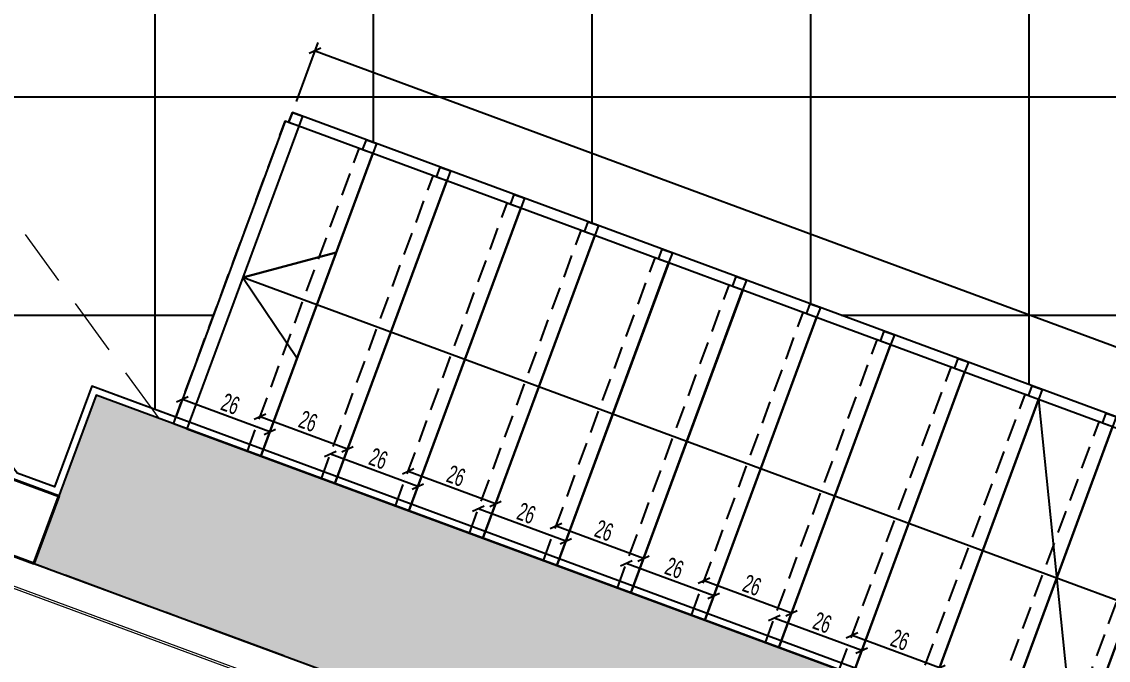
# Model space of a CAD drawing. Header units: millimetres. Extents: x 933584 to 974011, y 4545988 to 4553664.
# Drawn here: x 956209.6 to 956512.6, y 4550419.8 to 4550598 of the extents above; entities that cross this region are included whole.
import ezdxf

# ---------------------------------------------------------------- set-up
doc = ezdxf.new("R2010")
doc.units = ezdxf.units.MM
doc.header["$PDMODE"] = 35
for name, pattern in [('568_AVN_KES_01$0$HIDDEN', [0.375, 0.25, -0.125]), ('CENTER', [2, 1.25, -0.25, 0.25, -0.25]), ('HIDDEN', [9.525, 6.35, -3.175]), ('HIDDEN2', [4.7625, 3.175, -1.5875])]:
    doc.linetypes.add(name, pattern=pattern)
doc.layers.get('0').update_dxf_attribs({"color": 255})
doc.layers.get('Defpoints').update_dxf_attribs({"color": 8})
for name, color, linetype in [('0-CSX-CXS_20', 14, 'CENTER'), ('0-DMS-50', 143, 'Continuous'), ('0-EST-MEA', 10, 'Continuous'), ('0-HSL-HTC_200', 1, 'Continuous'), ('0-HSL-SLD', 252, 'Continuous'), ('0-LNS-SLN', 6, 'Continuous'), ('0-LNS-SPL', 13, '568_AVN_KES_01$0$HIDDEN'), ('2-SPS-RCN', 2, 'Continuous')]:
    doc.layers.add(name, color=color, linetype=linetype)
for name, color, linetype, lineweight in [('2-SPS-IBW', 5, 'Continuous', 40), ('CM', 4, 'Continuous', 5), ('mimariKIRIS', 251, 'HIDDEN2', 0)]:
    doc.layers.add(name, color=color, linetype=linetype, lineweight=lineweight)
doc.styles.add('dim_romans_50', font='swissl.ttf', dxfattribs={"width": 0.6, "height": 5})
doc.dimstyles.new('ONK_dim 1_50', dxfattribs={"dimscale": 5, "dimtxt": 4, "dimasz": 0.5, "dimexe": 0.5, "dimexo": 0.5, "dimgap": 0.2, "dimtad": 1, "dimdec": 1, "dimrnd": 0.5, "dimzin": 9, "dimtxsty": 'dim_romans_50', "dimblk": 'OBLIQUE', "dimcen": 1, "dimclre": 256, "dimclrt": 256, "dimazin": 2, "dimtfac": 1, "dimtdec": 1, "dimtix": 1, "dimtmove": 2, "dimatfit": 3, "dimldrblk": 'OBLIQUE', "dimfxl": 3, "dimfxlon": 1, "dimarcsym": 0})

# ---------------------------------------------------------------- blocks, each defined once
blk = doc.blocks.new('ZVBXZDVB')
at = {"layer": '0-CSX-CXS_20', "ltscale": 20}
blk.add_lwpolyline([(933721.5, 4552054.44), (934876.25, 4551628.21)], dxfattribs=at)
blk = doc.blocks.new('xcvxcbv-flatten-1')
at = {"layer": '2-SPS-IBW'}
blk.add_lwpolyline([(934013, 4550609.59), (933993.28, 4550616.86), (933863.85, 4550794.73), (933863.85, 4550923.49), (933966.85, 4550923.49), (933966.85, 4550975.49), (933863.85, 4550975.49), (933863.85, 4550990.49), (933981.85, 4550990.49), (933981.85, 4550877.49), (933882.35, 4550877.49), (933882.35, 4550804.49), (934007.08, 4550633.09), (934019.92, 4550628.36), (934013, 4550609.59)], dxfattribs=at)
blk = doc.blocks.new('XCVBXCVBXZ-flatten-1')
at = {"layer": 'CM'}
for p, q in [((934086.89, 4553410.52), (933987.93, 4553447.05)), ((934087.1, 4553411.08), (933988.14, 4553447.61))]:
    blk.add_line(p, q, dxfattribs=at)
blk = doc.blocks.new('fdbxcbxb')
at = {"layer": '0-LNS-SLN', "linetype": 'HIDDEN'}
blk.add_lwpolyline([(936147.2, 4550487.53), (936178.39, 4550571.95)], dxfattribs=at)
at = {"layer": '0-LNS-SLN'}
blk.add_lwpolyline([(936150.95, 4550486.14), (936171.58, 4550478.51), (936202.78, 4550562.93), (936182.15, 4550570.56)], close=True, dxfattribs=at)
for points in [[(936182.15, 4550570.56), (936178.39, 4550571.95)], [(936150.95, 4550486.14), (936147.2, 4550487.53)]]:
    blk.add_lwpolyline(points, dxfattribs=at)
blk = doc.blocks.new('DVCDSFVBDSV')
at = {"layer": '0-LNS-SLN'}
for points in [[(936187.87, 4550571.64), (936186.84, 4550568.83), (936184.02, 4550569.87), (936185.06, 4550572.68), (936187.87, 4550571.64)], [(936208.51, 4550564.01), (936207.47, 4550561.2), (936204.66, 4550562.24), (936205.7, 4550565.05), (936208.51, 4550564.01)], [(936229.15, 4550556.39), (936228.11, 4550553.57), (936225.29, 4550554.61), (936226.33, 4550557.43), (936229.15, 4550556.39)], [(936249.78, 4550548.76), (936248.74, 4550545.95), (936245.93, 4550546.99), (936246.97, 4550549.8), (936249.78, 4550548.76)], [(936270.42, 4550541.14), (936269.38, 4550538.32), (936266.56, 4550539.36), (936267.6, 4550542.18), (936270.42, 4550541.14)], [(936645.86, 4550351.22), (936171.24, 4550526.62), (936197.27, 4550533.59), (936171.24, 4550526.62), (936186.39, 4550504.15)], [(936291.05, 4550533.51), (936290.01, 4550530.7), (936287.2, 4550531.74), (936288.24, 4550534.55), (936291.05, 4550533.51)], [(936311.69, 4550525.88), (936310.65, 4550523.07), (936307.84, 4550524.11), (936308.88, 4550526.92), (936311.69, 4550525.88)], [(936332.33, 4550518.26), (936331.29, 4550515.44), (936328.47, 4550516.48), (936329.51, 4550519.3), (936332.33, 4550518.26)], [(936352.96, 4550510.63), (936351.92, 4550507.82), (936349.11, 4550508.86), (936350.15, 4550511.67), (936352.96, 4550510.63)], [(936373.6, 4550503.01), (936372.56, 4550500.19), (936369.74, 4550501.23), (936370.78, 4550504.05), (936373.6, 4550503.01)], [(936394.23, 4550495.38), (936393.19, 4550492.57), (936390.38, 4550493.61), (936391.42, 4550496.42), (936394.23, 4550495.38)], [(936393.19, 4550492.57), (936403.27, 4550392.89)], [(936414.87, 4550487.75), (936413.83, 4550484.94), (936411.02, 4550485.98), (936412.06, 4550488.79), (936414.87, 4550487.75)]]:
    blk.add_lwpolyline(points, dxfattribs=at)
for p in [(4.69, -1.73), (25.33, -9.36), (45.96, -16.99), (66.6, -24.61), (87.23, -32.24), (107.87, -39.86), (128.51, -47.49), (149.14, -55.12), (169.78, -62.74), (190.41, -70.37), (211.05, -77.99), (231.69, -85.62), (252.32, -93.25)]:
    blk.add_blockref('fdbxcbxb', p)
blk = doc.blocks.new('fdvd-flatten-1')
at = {"layer": '2-SPS-RCN'}
blk.add_lwpolyline([(934652.94, 4550373.38), (934659.71, 4550423.91), (934030.31, 4550656.51), (934013, 4550609.59)], close=True, dxfattribs=at)
blk = doc.blocks.new('asdvdsv')
at = {"layer": '0-HSL-HTC_200'}
h = blk.add_hatch(dxfattribs=at)
h.set_pattern_fill('ANSI33', color=256)
h.set_pattern_definition([(45, (935301.9395, 4553293.885), (-4.490128, 4.490128), []), (45, (935306.4297, 4553293.885), (-4.490128, 4.490128), [3.175, -1.5875])])
h.paths.add_polyline_path([(939752.94, 4550210.64), (939759.71, 4550261.17), (939130.31, 4550493.76), (939113, 4550446.85)])
blk.add_blockref('fdvd-flatten-1', (5100, -162.74))
blk = doc.blocks.new('_Oblique')
at = {"color": 0, "linetype": 'ByBlock', "lineweight": -2}
blk.add_line((-0.5, -0.5), (0.5, 0.5), dxfattribs=at)
blk = doc.blocks.new('*D1948')
at = {"layer": '0-DMS-50', "lineweight": -2}
for p, q in [((956440.28, 4550424.4), (956440.28, 4550424.4)), ((956464.67, 4550415.39), (956464.67, 4550415.39))]:
    blk.add_line(p, q, dxfattribs=at)
at = {"layer": '0-DMS-50', "color": 0, "lineweight": -2}
blk.add_line((956465.54, 4550417.73), (956441.15, 4550426.74), dxfattribs=at)
at = {"layer": 'Defpoints', "color": 0}
for p in [(956441.15, 4550426.74), (956441.15, 4550426.74), (956465.54, 4550417.73)]:
    blk.add_point(p, dxfattribs=at)
at = {"layer": '0-DMS-50', "color": 0, "linetype": 'ByBlock', "lineweight": -2, "xscale": 2.5, "yscale": 2.5, "zscale": 2.5}
for p, rotation in [((956441.15, 4550426.74), 159.718194096898), ((956465.54, 4550417.73), 339.718194096898)]:
    blk.add_blockref('_Oblique', p, dxfattribs=dict(at, rotation=rotation))
at = {"layer": '0-DMS-50', "insert": (956454.56, 4550425.52), "char_height": 5, "attachment_point": 5, "rotation": 339.7182, "style": 'dim_romans_50'}
blk.add_mtext('26', dxfattribs=at)
blk = doc.blocks.new('*D1949')
at = {"layer": '0-DMS-50', "color": 0, "lineweight": -2}
blk.add_line((956443.86, 4550422.54), (956419.48, 4550431.56), dxfattribs=at)
at = {"layer": '0-DMS-50', "lineweight": -2}
for p, q in [((956418.61, 4550429.21), (956418.61, 4550429.21)), ((956443, 4550420.2), (956443, 4550420.2))]:
    blk.add_line(p, q, dxfattribs=at)
at = {"layer": 'Defpoints', "color": 0}
for p in [(956419.48, 4550431.56), (956419.48, 4550431.56), (956443.86, 4550422.54)]:
    blk.add_point(p, dxfattribs=at)
at = {"layer": '0-DMS-50', "color": 0, "linetype": 'ByBlock', "lineweight": -2, "xscale": 2.5, "yscale": 2.5, "zscale": 2.5}
for p, rotation in [((956419.48, 4550431.56), 159.718194379561), ((956443.86, 4550422.54), 339.718194379561)]:
    blk.add_blockref('_Oblique', p, dxfattribs=dict(at, rotation=rotation))
at = {"layer": '0-DMS-50', "insert": (956432.88, 4550430.33), "char_height": 5, "attachment_point": 5, "rotation": 339.7182, "style": 'dim_romans_50'}
blk.add_mtext('26', dxfattribs=at)
blk = doc.blocks.new('*D1950')
at = {"layer": '0-DMS-50', "lineweight": -2}
for p, q in [((956399.01, 4550439.65), (956399.01, 4550439.65)), ((956423.4, 4550430.64), (956423.4, 4550430.64))]:
    blk.add_line(p, q, dxfattribs=at)
at = {"layer": '0-DMS-50', "color": 0, "lineweight": -2}
blk.add_line((956424.27, 4550432.98), (956399.88, 4550442), dxfattribs=at)
at = {"layer": 'Defpoints', "color": 0}
for p in [(956399.88, 4550442), (956399.88, 4550442), (956424.27, 4550432.98)]:
    blk.add_point(p, dxfattribs=at)
at = {"layer": '0-DMS-50', "color": 0, "linetype": 'ByBlock', "lineweight": -2, "xscale": 2.5, "yscale": 2.5, "zscale": 2.5}
for p, rotation in [((956399.88, 4550442), 159.718194096898), ((956424.27, 4550432.98), 339.718194096898)]:
    blk.add_blockref('_Oblique', p, dxfattribs=dict(at, rotation=rotation))
at = {"layer": '0-DMS-50', "insert": (956413.29, 4550440.77), "char_height": 5, "attachment_point": 5, "rotation": 339.7182, "style": 'dim_romans_50'}
blk.add_mtext('26', dxfattribs=at)
blk = doc.blocks.new('*D1951')
at = {"layer": '0-DMS-50', "color": 0, "lineweight": -2}
blk.add_line((956402.59, 4550437.79), (956378.2, 4550446.81), dxfattribs=at)
at = {"layer": '0-DMS-50', "lineweight": -2}
for p, q in [((956377.34, 4550444.46), (956377.34, 4550444.46)), ((956401.73, 4550435.45), (956401.73, 4550435.45))]:
    blk.add_line(p, q, dxfattribs=at)
at = {"layer": 'Defpoints', "color": 0}
for p in [(956378.2, 4550446.81), (956378.2, 4550446.81), (956402.59, 4550437.79)]:
    blk.add_point(p, dxfattribs=at)
at = {"layer": '0-DMS-50', "color": 0, "linetype": 'ByBlock', "lineweight": -2, "xscale": 2.5, "yscale": 2.5, "zscale": 2.5}
for p, rotation in [((956378.2, 4550446.81), 159.718194379561), ((956402.59, 4550437.79), 339.718194379561)]:
    blk.add_blockref('_Oblique', p, dxfattribs=dict(at, rotation=rotation))
at = {"layer": '0-DMS-50', "insert": (956391.61, 4550445.58), "char_height": 5, "attachment_point": 5, "rotation": 339.7182, "style": 'dim_romans_50'}
blk.add_mtext('26', dxfattribs=at)
blk = doc.blocks.new('*D1952')
at = {"layer": '0-DMS-50', "color": 0, "lineweight": -2}
blk.add_line((956383, 4550448.23), (956358.61, 4550457.25), dxfattribs=at)
at = {"layer": '0-DMS-50', "lineweight": -2}
for p, q in [((956357.74, 4550454.9), (956357.74, 4550454.9)), ((956382.13, 4550445.89), (956382.13, 4550445.89))]:
    blk.add_line(p, q, dxfattribs=at)
at = {"layer": 'Defpoints', "color": 0}
for p in [(956358.61, 4550457.25), (956358.61, 4550457.25), (956383, 4550448.23)]:
    blk.add_point(p, dxfattribs=at)
at = {"layer": '0-DMS-50', "color": 0, "linetype": 'ByBlock', "lineweight": -2, "xscale": 2.5, "yscale": 2.5, "zscale": 2.5}
for p, rotation in [((956358.61, 4550457.25), 159.718194096898), ((956383, 4550448.23), 339.718194096898)]:
    blk.add_blockref('_Oblique', p, dxfattribs=dict(at, rotation=rotation))
at = {"layer": '0-DMS-50', "insert": (956372.01, 4550456.02), "char_height": 5, "attachment_point": 5, "rotation": 339.7182, "style": 'dim_romans_50'}
blk.add_mtext('26', dxfattribs=at)
blk = doc.blocks.new('*D1953')
at = {"layer": '0-DMS-50', "color": 0, "lineweight": -2}
blk.add_line((956361.32, 4550453.05), (956336.93, 4550462.06), dxfattribs=at)
at = {"layer": '0-DMS-50', "lineweight": -2}
for p, q in [((956336.07, 4550459.71), (956336.07, 4550459.71)), ((956360.45, 4550450.7), (956360.45, 4550450.7))]:
    blk.add_line(p, q, dxfattribs=at)
at = {"layer": 'Defpoints', "color": 0}
for p in [(956336.93, 4550462.06), (956336.93, 4550462.06), (956361.32, 4550453.05)]:
    blk.add_point(p, dxfattribs=at)
at = {"layer": '0-DMS-50', "color": 0, "linetype": 'ByBlock', "lineweight": -2, "xscale": 2.5, "yscale": 2.5, "zscale": 2.5}
for p, rotation in [((956336.93, 4550462.06), 159.718194379561), ((956361.32, 4550453.05), 339.718194379561)]:
    blk.add_blockref('_Oblique', p, dxfattribs=dict(at, rotation=rotation))
at = {"layer": '0-DMS-50', "insert": (956350.34, 4550460.84), "char_height": 5, "attachment_point": 5, "rotation": 339.7182, "style": 'dim_romans_50'}
blk.add_mtext('26', dxfattribs=at)
blk = doc.blocks.new('*D1954')
at = {"layer": '0-DMS-50', "color": 0, "lineweight": -2}
blk.add_line((956341.72, 4550463.49), (956317.34, 4550472.5), dxfattribs=at)
at = {"layer": '0-DMS-50', "lineweight": -2}
for p, q in [((956316.47, 4550470.15), (956316.47, 4550470.15)), ((956340.86, 4550461.14), (956340.86, 4550461.14))]:
    blk.add_line(p, q, dxfattribs=at)
at = {"layer": 'Defpoints', "color": 0}
for p in [(956317.34, 4550472.5), (956317.34, 4550472.5), (956341.72, 4550463.49)]:
    blk.add_point(p, dxfattribs=at)
at = {"layer": '0-DMS-50', "color": 0, "linetype": 'ByBlock', "lineweight": -2, "xscale": 2.5, "yscale": 2.5, "zscale": 2.5}
for p, rotation in [((956317.34, 4550472.5), 159.718194096898), ((956341.72, 4550463.49), 339.718194096898)]:
    blk.add_blockref('_Oblique', p, dxfattribs=dict(at, rotation=rotation))
at = {"layer": '0-DMS-50', "insert": (956330.74, 4550471.28), "char_height": 5, "attachment_point": 5, "rotation": 339.7182, "style": 'dim_romans_50'}
blk.add_mtext('26', dxfattribs=at)
blk = doc.blocks.new('*D1955')
at = {"layer": '0-DMS-50', "color": 0, "lineweight": -2}
blk.add_line((956320.05, 4550468.3), (956295.66, 4550477.31), dxfattribs=at)
at = {"layer": '0-DMS-50', "lineweight": -2}
for p, q in [((956294.79, 4550474.97), (956294.79, 4550474.97)), ((956319.18, 4550465.95), (956319.18, 4550465.95))]:
    blk.add_line(p, q, dxfattribs=at)
at = {"layer": 'Defpoints', "color": 0}
for p in [(956295.66, 4550477.31), (956295.66, 4550477.31), (956320.05, 4550468.3)]:
    blk.add_point(p, dxfattribs=at)
at = {"layer": '0-DMS-50', "color": 0, "linetype": 'ByBlock', "lineweight": -2, "xscale": 2.5, "yscale": 2.5, "zscale": 2.5}
for p, rotation in [((956295.66, 4550477.31), 159.718194379561), ((956320.05, 4550468.3), 339.718194379561)]:
    blk.add_blockref('_Oblique', p, dxfattribs=dict(at, rotation=rotation))
at = {"layer": '0-DMS-50', "insert": (956309.07, 4550476.09), "char_height": 5, "attachment_point": 5, "rotation": 339.7182, "style": 'dim_romans_50'}
blk.add_mtext('26', dxfattribs=at)
blk = doc.blocks.new('*D1956')
at = {"layer": '0-DMS-50', "color": 0, "lineweight": -2}
blk.add_line((956300.45, 4550478.74), (956276.06, 4550487.75), dxfattribs=at)
at = {"layer": '0-DMS-50', "lineweight": -2}
for p, q in [((956275.2, 4550485.41), (956275.2, 4550485.41)), ((956299.59, 4550476.39), (956299.59, 4550476.39))]:
    blk.add_line(p, q, dxfattribs=at)
at = {"layer": 'Defpoints', "color": 0}
for p in [(956276.06, 4550487.75), (956276.06, 4550487.75), (956300.45, 4550478.74)]:
    blk.add_point(p, dxfattribs=at)
at = {"layer": '0-DMS-50', "color": 0, "linetype": 'ByBlock', "lineweight": -2, "xscale": 2.5, "yscale": 2.5, "zscale": 2.5}
for p, rotation in [((956276.06, 4550487.75), 159.718194096898), ((956300.45, 4550478.74), 339.718194096898)]:
    blk.add_blockref('_Oblique', p, dxfattribs=dict(at, rotation=rotation))
at = {"layer": '0-DMS-50', "insert": (956289.47, 4550486.53), "char_height": 5, "attachment_point": 5, "rotation": 339.7182, "style": 'dim_romans_50'}
blk.add_mtext('26', dxfattribs=at)
blk = doc.blocks.new('*D1957')
at = {"layer": '0-DMS-50', "color": 0, "lineweight": -2}
blk.add_line((956278.78, 4550483.55), (956254.39, 4550492.56), dxfattribs=at)
at = {"layer": '0-DMS-50', "lineweight": -2}
for p, q in [((956253.52, 4550490.22), (956253.52, 4550490.22)), ((956277.91, 4550481.21), (956277.91, 4550481.21))]:
    blk.add_line(p, q, dxfattribs=at)
at = {"layer": 'Defpoints', "color": 0}
for p in [(956254.39, 4550492.56), (956254.39, 4550492.56), (956278.78, 4550483.55)]:
    blk.add_point(p, dxfattribs=at)
at = {"layer": '0-DMS-50', "color": 0, "linetype": 'ByBlock', "lineweight": -2, "xscale": 2.5, "yscale": 2.5, "zscale": 2.5}
for p, rotation in [((956254.39, 4550492.56), 159.718194379561), ((956278.78, 4550483.55), 339.718194379561)]:
    blk.add_blockref('_Oblique', p, dxfattribs=dict(at, rotation=rotation))
at = {"layer": '0-DMS-50', "insert": (956267.79, 4550491.34), "char_height": 5, "attachment_point": 5, "rotation": 339.7182, "style": 'dim_romans_50'}
blk.add_mtext('26', dxfattribs=at)
blk = doc.blocks.new('*D1959')
at = {"layer": '0-DMS-50', "lineweight": -2}
for p, q in [((956286.21, 4550575.78), (956292.27, 4550592.19)), ((956763.65, 4550399.34), (956769.71, 4550415.75))]:
    blk.add_line(p, q, dxfattribs=at)
at = {"layer": '0-DMS-50', "color": 0, "lineweight": -2}
blk.add_line((956291.4, 4550589.85), (956768.85, 4550413.41), dxfattribs=at)
at = {"layer": 'Defpoints', "color": 0}
for p in [(956285.06, 4550572.68), (956768.85, 4550413.41), (956762.5, 4550396.24)]:
    blk.add_point(p, dxfattribs=at)
at = {"layer": '0-DMS-50', "color": 0, "linetype": 'ByBlock', "lineweight": -2, "xscale": 2.5, "yscale": 2.5, "zscale": 2.5}
for p, rotation in [((956291.4, 4550589.85), 159.7181943844288), ((956768.85, 4550413.41), 339.7181943844288)]:
    blk.add_blockref('_Oblique', p, dxfattribs=dict(at, rotation=rotation))
at = {"layer": '0-DMS-50', "insert": (956531.34, 4550504.91), "char_height": 5, "attachment_point": 5, "rotation": 339.7182, "style": 'dim_romans_50'}
blk.add_mtext('509', dxfattribs=at)
blk = doc.blocks.new('vbxcb')
at = {"layer": 'mimariKIRIS', "ltscale": 5}
blk.add_lwpolyline([(942590.28, 4549378.4), (942466.16, 4549548.96), (942466.16, 4549896.91)], dxfattribs=at)

msp = doc.modelspace()

# ---------------------------------------------------------------- hatches: boundary and pattern name
at = {"layer": '0-HSL-SLD'}
h = msp.add_hatch(dxfattribs=at)
h.set_pattern_fill('CTYSQST', color=256, scale=0.2)
h.set_pattern_definition([(0, (956063.846, 4551003.75), (0, 60.96), []), (90, (956063.846, 4551003.75), (-60.96, 4e-15), [])])
h.paths.add_polyline_path([(956063.85, 4551003.75), (956203.85, 4551003.75), (956203.85, 4551008.75), (956796.85, 4551008.75), (956796.85, 4550980.75), (956867.85, 4550980.75), (956867.85, 4550294.61), (956796.85, 4550294.61), (956796.85, 4550286.53), (956730.96, 4550310.88), (956762.5, 4550396.24), (956285.06, 4550572.68), (956284.02, 4550569.87), (956283.08, 4550570.21), (956252.58, 4550487.67), (956229.12, 4550496.33), (956218.74, 4550468.18), (956208.34, 4550472.02), (956084.35, 4550642.4), (956084.35, 4550712.75), (956183.85, 4550712.75), (956183.85, 4550829.75), (956063.85, 4550829.75)])

# ---------------------------------------------------------------- linework, layer by layer
msp.add_lwpolyline([(956063.85, 4551003.75), (956203.85, 4551003.75), (956203.85, 4551008.75), (956796.85, 4551008.75), (956796.85, 4550980.75), (956867.85, 4550980.75), (956867.85, 4550294.61), (956796.85, 4550294.61), (956796.85, 4550286.53), (956730.96, 4550310.88), (956762.5, 4550396.24), (956285.06, 4550572.68), (956284.02, 4550569.87), (956283.08, 4550570.21), (956252.58, 4550487.67), (956229.12, 4550496.33), (956218.74, 4550468.18), (956208.34, 4550472.02), (956084.35, 4550642.4), (956084.35, 4550712.75), (956183.85, 4550712.75), (956183.85, 4550829.75), (956063.85, 4550829.75)], close=True, dxfattribs=at)
at = {"layer": '0-LNS-SPL', "linetype": 'ByBlock', "ltscale": 0.5}
msp.add_lwpolyline([(956867.85, 4550294.61), (956796.85, 4550294.61), (956796.85, 4550286.53), (956229.13, 4550496.33), (956218.74, 4550468.18), (956208.34, 4550472.02), (956084.35, 4550642.4), (956084.35, 4550712.75), (956183.85, 4550712.75), (956183.85, 4550829.75), (956061.85, 4550829.75), (956061.85, 4550826.35)], dxfattribs=at)

# ---------------------------------------------------------------- block references
for name, p in [('XCVBXCVBXZ-flatten-1', (22200, -3000)), ('xcvxcbv-flatten-1', (22200, -162.74)), ('asdvdsv', (17100, 0)), ('vbxcb', (13657.69, 1108.84))]:
    msp.add_blockref(name, p)
at = {"layer": '0-EST-MEA'}
msp.add_blockref('DVCDSFVBDSV', (20100, 0), dxfattribs=at)
at = {"layer": '0-LNS-SLN'}
msp.add_blockref('ZVBXZDVB', (22200, -1500), dxfattribs=at)

# ---------------------------------------------------------------- dimensions: what is measured, and where the dimension line sits
at = {"layer": '0-DMS-50'}
for p1, p2, distance, picture, middle in [((956285.06, 4550572.68), (956762.5, 4550396.24), 18.3, '*D1959', (956531.34, 4550504.91)), ((956278.78, 4550483.55), (956254.39, 4550492.56), 0, '*D1957', (956267.79, 4550491.34)), ((956300.45, 4550478.74), (956276.06, 4550487.75), 0, '*D1956', (956289.47, 4550486.53)), ((956320.05, 4550468.3), (956295.66, 4550477.31), 0, '*D1955', (956309.07, 4550476.09)), ((956341.72, 4550463.49), (956317.34, 4550472.5), 0, '*D1954', (956330.74, 4550471.28)), ((956361.32, 4550453.05), (956336.93, 4550462.06), 0, '*D1953', (956350.34, 4550460.84)), ((956383, 4550448.23), (956358.61, 4550457.25), 0, '*D1952', (956372.01, 4550456.02)), ((956402.59, 4550437.79), (956378.2, 4550446.81), 0, '*D1951', (956391.61, 4550445.58)), ((956424.27, 4550432.98), (956399.88, 4550442), 0, '*D1950', (956413.29, 4550440.77)), ((956443.86, 4550422.54), (956419.48, 4550431.56), 0, '*D1949', (956432.88, 4550430.33)), ((956465.54, 4550417.73), (956441.15, 4550426.74), 0, '*D1948', (956454.56, 4550425.52))]:
    dim = msp.add_aligned_dim(p1=p1, p2=p2, distance=distance, dimstyle='ONK_dim 1_50', dxfattribs=at)
    dim.commit()
    dim.dimension.update_dxf_attribs({"geometry": picture, "text_midpoint": middle})

doc.saveas('drawing.dxf')
